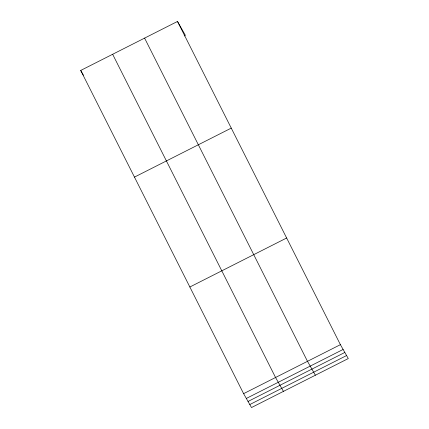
<?xml version="1.0" encoding="UTF-8"?>
<svg xmlns="http://www.w3.org/2000/svg" width="429" height="429" viewBox="0 0 429 429"><rect width="100%" height="100%" fill="white"/><g stroke="black" fill="none" stroke-linecap="round" stroke-linejoin="round"><path stroke-width="0.64" d="M177.499 21.45L340.401 344.659L348.289 358.553L251.501 407.55L243.608 393.656L80.711 70.447L177.499 21.45L185.392 35.344L184.213 35.939M134.465 177.107L231.258 128.11M189.854 287.001L286.642 237.998M243.608 393.656L340.401 344.659M246.332 398.444L343.12 349.447M248.037 401.453L344.825 352.45M249.796 404.547L346.584 355.544M315.385 375.209L307.491 361.32L144.589 38.111M283.44 391.382L275.552 377.488L112.65 54.279M80.711 70.447L83.43 75.236"/></g></svg>
